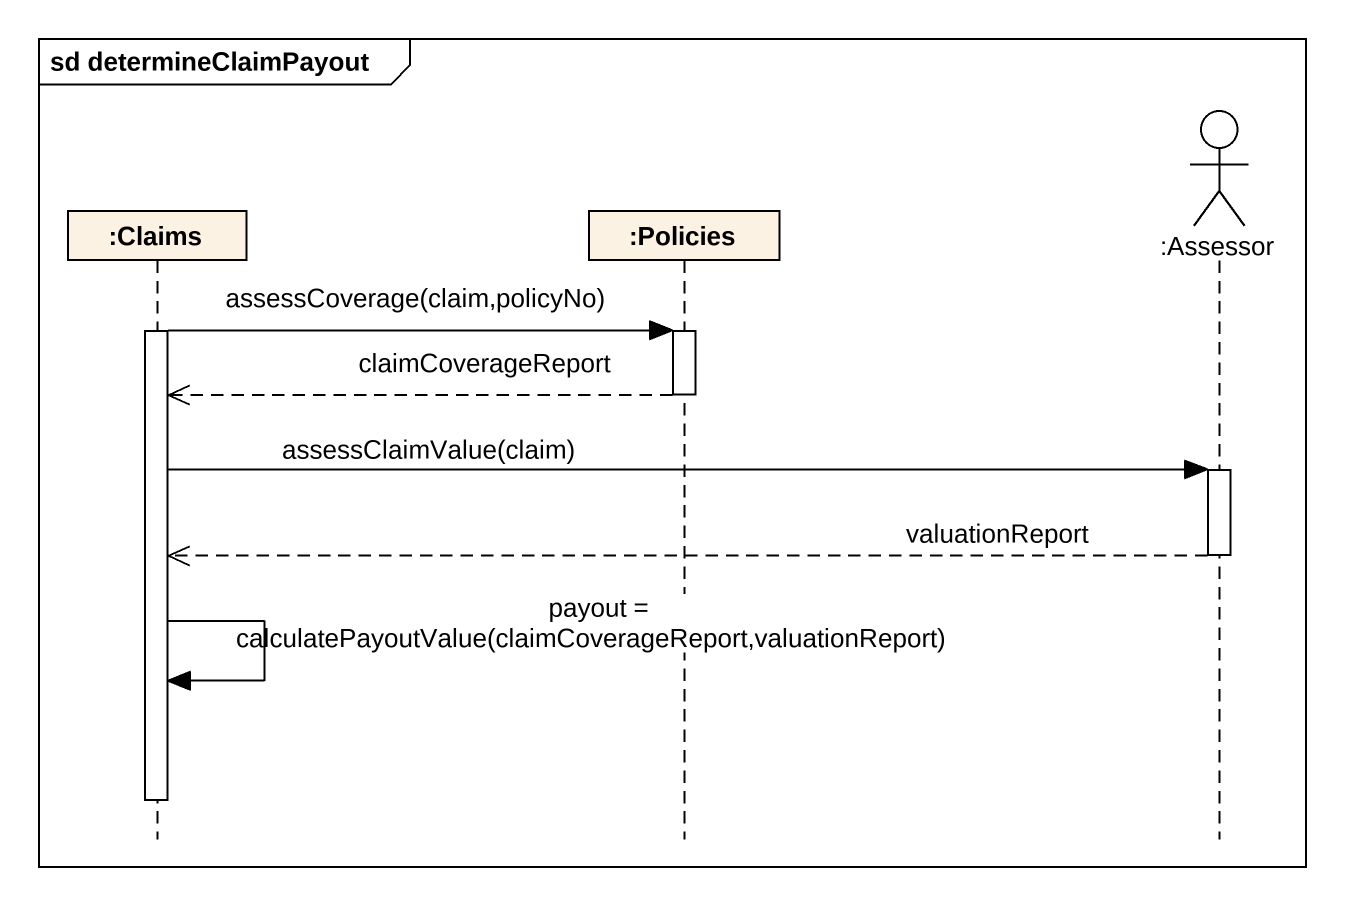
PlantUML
@startuml
mainframe sd determineClaimPayout
hide footbox
participant ":Claims" as Claims
participant ":Policies" as Policies
actor ":Assessor" as Assessor

activate Claims
Claims -> Policies : assessCoverage(claim,policyNo)
activate Policies
Policies -->> Claims : claimCoverageReport
deactivate Policies
Claims -> Assessor : assessClaimValue(claim)
activate Assessor
Assessor -->> Claims : valuationReport
deactivate Assessor
Claims -> Claims : payout = calculatePayoutValue(claimCoverageReport,valuationReport)
deactivate Claims
@enduml
